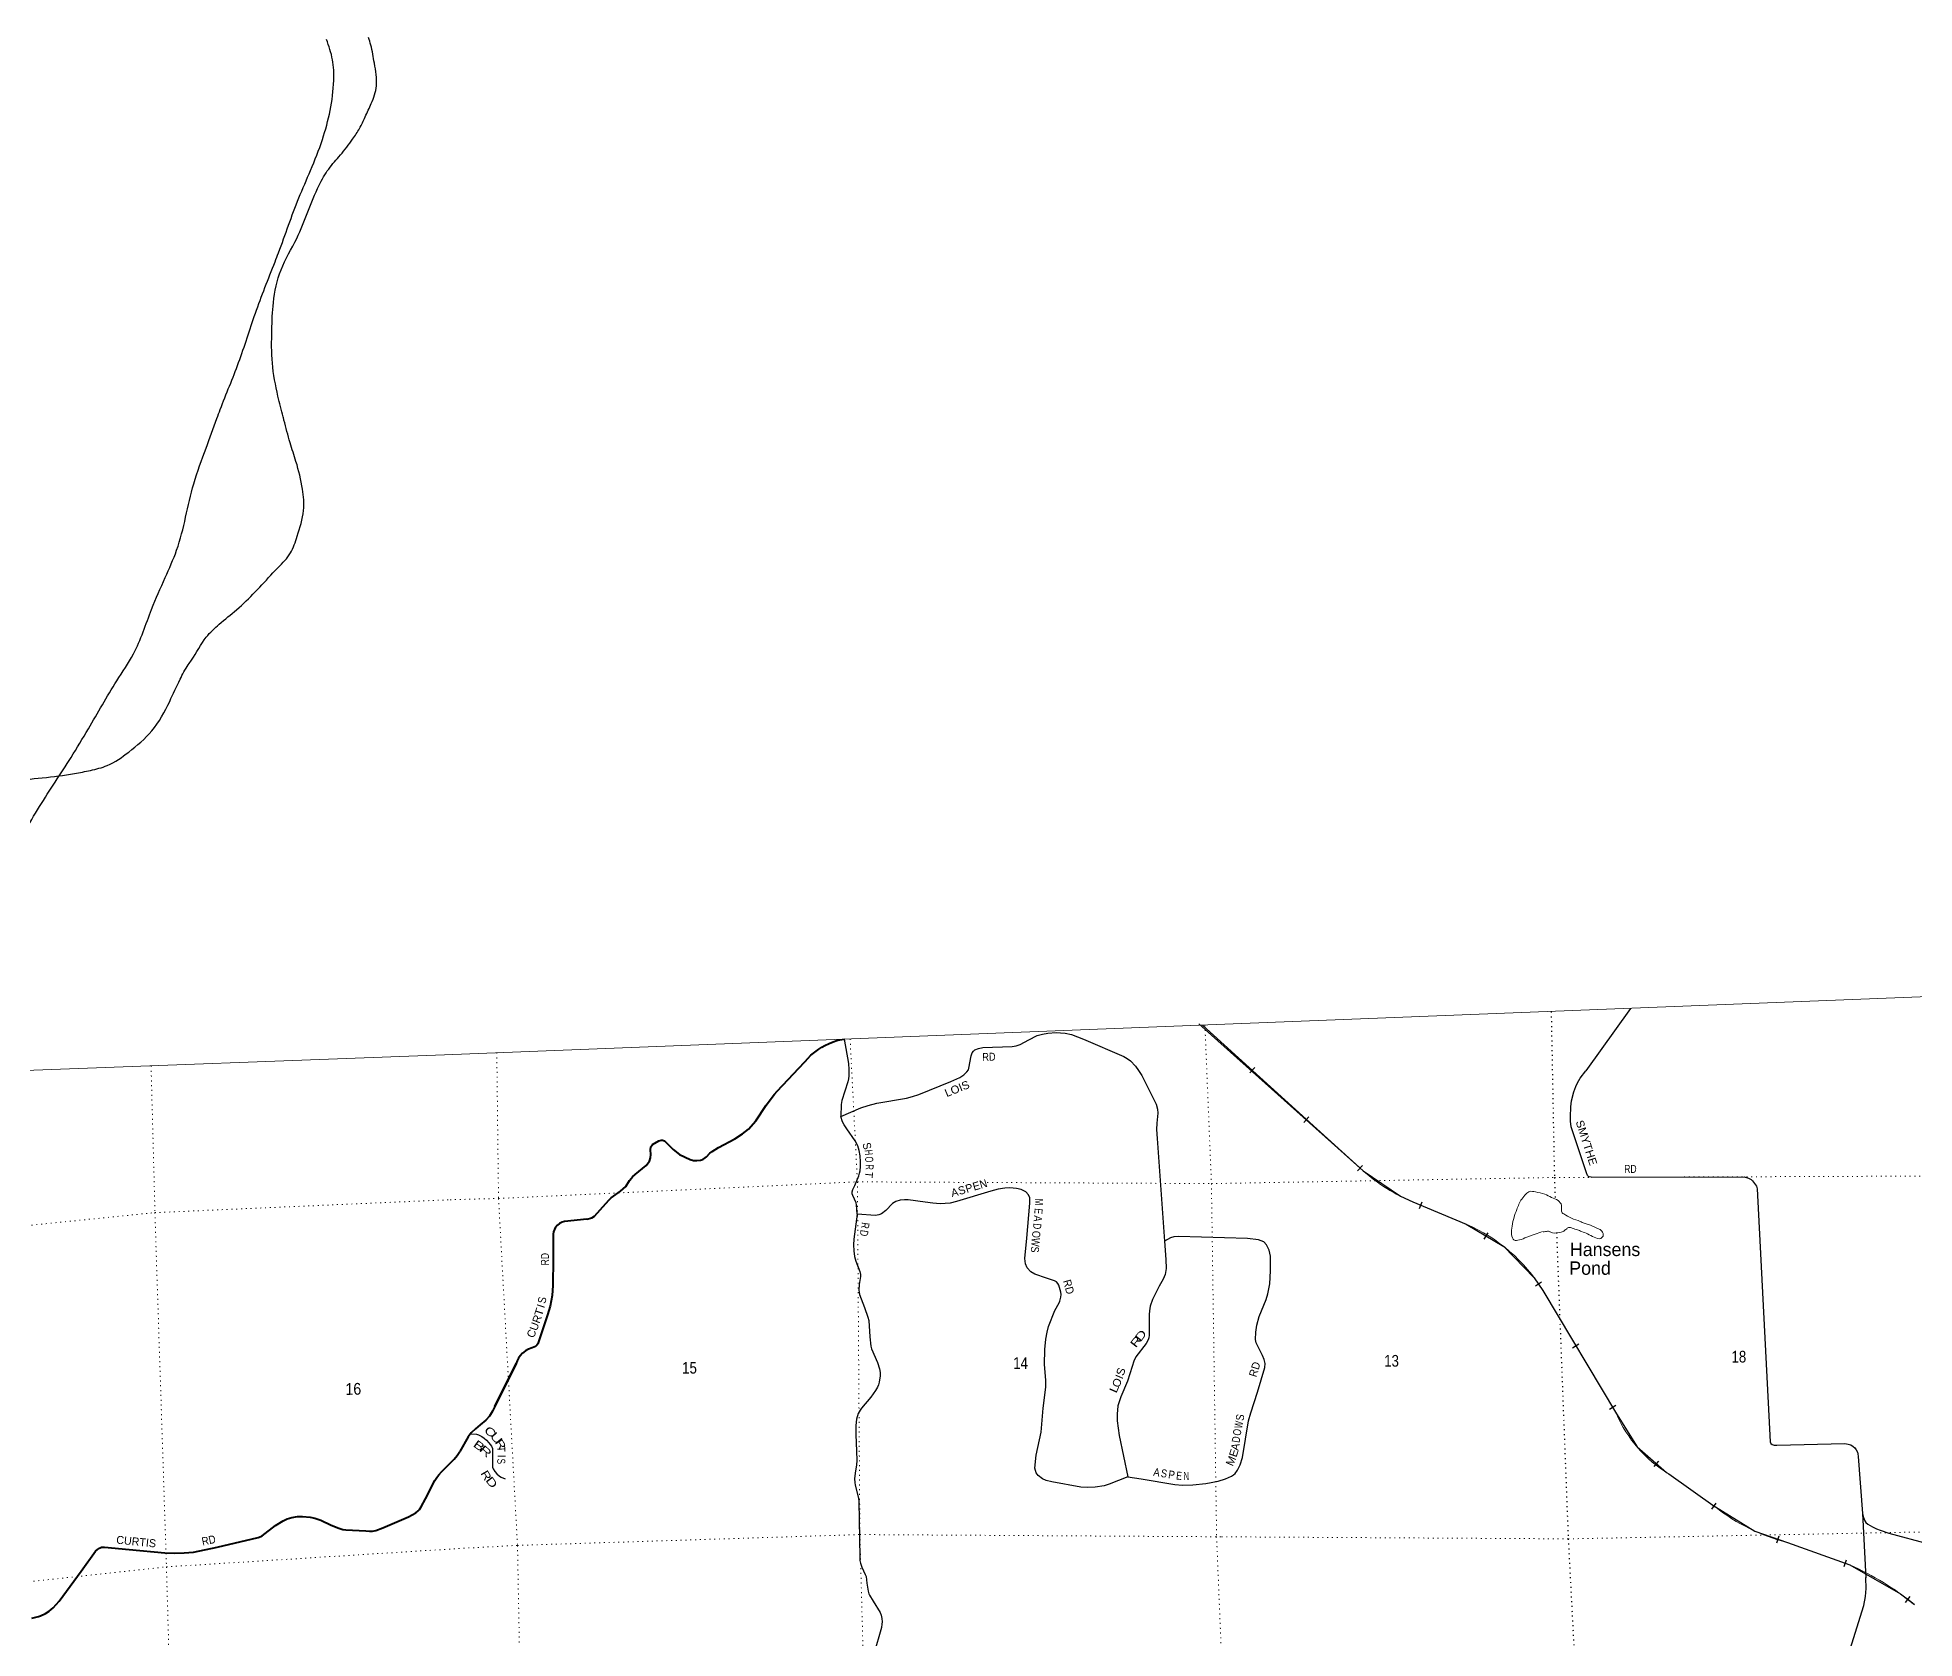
# Model space of a CAD drawing. Header units: feet. Extents: x 745759 to 1002271, y -170898 to 32007.
# Drawn here: x 863891 to 892041, y 8004 to 32007 of the extents above; entities that cross this region are included whole.
import ezdxf
from ezdxf.enums import TextEntityAlignment as Align

# ---------------------------------------------------------------- set-up
doc = ezdxf.new("R2010")
doc.units = ezdxf.units.FT
doc.header["$LTSCALE"] = 48
doc.linetypes.add('DOTTED', pattern=[1.5, 0.3, -1.2])
for name, color, linetype, lineweight in [('26', 7, 'Continuous', 40), ('29', 7, 'Continuous', 25), ('34', 7, 'Continuous', 13), ('39', 7, 'Continuous', 13), ('4', 7, 'Continuous', 13), ('6', 7, 'DOTTED', 25), ('7', 7, 'DOTTED', 13)]:
    doc.layers.add(name, color=color, linetype=linetype, lineweight=lineweight)
for name, color, linetype in [('27', 7, 'Continuous'), ('30', 7, 'Continuous'), ('41', 7, 'Continuous')]:
    doc.layers.add(name, color=color, linetype=linetype)

msp = doc.modelspace()

# ---------------------------------------------------------------- linework, layer by layer
at = {"layer": '26'}
msp.add_line((870749.54, 11481.41), (871067.71, 12125.68), dxfattribs=at)
for points in [[(875403.83, 16653.9), (875444.94, 16701.49), (875490.3, 16747.61), (875526.15, 16779.08), (875566.39, 16810.56), (875606.63, 16840.57), (875651.26, 16869.12), (875697.35, 16894.74), (875764.66, 16926.22), (875823.92, 16948.91), (875878.79, 16966.48), (875922.69, 16977.46), (875986.76, 16987.61)], [(874984.9, 16211.36), (875396.12, 16645.52), (875403.83, 16653.9)], [(872127.65, 14288.69), (872205.3, 14311.48), (872245.7, 14335.74), (872330.55, 14428.72), (872459.85, 14574.27), (872496.21, 14610.66), (872633.59, 14711.73), (872714.4, 14780.46), (872770.97, 14869.4), (872799.25, 14905.79), (872816.42, 14926), (872855.82, 14958.35), (873017.44, 15095.81), (873066.93, 15160.49), (873086.13, 15209.01), (873090.17, 15257.53), (873082.09, 15330.3), (873090.17, 15374.77), (873103.3, 15397), (873114.41, 15411.16), (873207.34, 15463.72), (873242.7, 15475.84), (873263.91, 15475.84), (873296.23, 15463.72), (873421.49, 15334.34), (873518.46, 15261.57), (873680.08, 15184.75), (873729.58, 15170.6), (873781.09, 15168.58), (873834.63, 15174.64), (873869.98, 15184.75), (873905.34, 15209.01), (873922.51, 15225.18), (873975.04, 15281.78), (874008.37, 15306.04), (874104.33, 15362.64), (874346.76, 15496.06), (874463.94, 15568.83), (874552.83, 15637.56), (874661.92, 15766.94), (874819.5, 16001.43), (874942.73, 16163.14), (874984.9, 16211.36)], [(872127.65, 14288.69), (871791.72, 14252.72), (871758.61, 14243.31), (871720.81, 14224.39), (871688.22, 14200.26), (871653.02, 14157.87), (871628.25, 14100.48), (871623.04, 14067.22), (871625.75, 14006.21), (871626.24, 13695.55), (871617.4, 13294.67), (871607.3, 13147.1), (871580.03, 12983.32), (871540.63, 12853.99), (871402.77, 12451.87), (871391.7, 12423.13), (871378.02, 12402.26), (871359.11, 12383.34), (871334.67, 12369.32), (871309.89, 12359.37), (871254.27, 12340.99), (871208.23, 12315.18), (871165.21, 12281.59), (871128.72, 12241.8), (871103.62, 12206.58), (871084.07, 12167.13), (871067.71, 12125.68), (870749.54, 11481.41), (870715.16, 11408.97), (870668.23, 11337.88), (870614.14, 11278.53), (870529.17, 11206.23), (870457.06, 11148.1), (870394.49, 11087.45), (870347.18, 11027.42), (870224.66, 10804.46)], [(863804.14, 8308.61), (863904.3, 8331.36), (863934.38, 8341.39), (864012.58, 8377.5), (864062.94, 8410.31), (864124.86, 8463.78), (864213.07, 8563.99), (864542.92, 9014.52), (864760.83, 9311.5), (864791.56, 9338.56), (864817.63, 9356.61), (864851.72, 9370.66), (864893.21, 9372.43), (865267.05, 9335.53), (865799.65, 9287.13), (865947.52, 9284.38), (866091.89, 9286.39), (866231.58, 9296.78), (866586.93, 9370.63), (867197.73, 9515.12), (867237.83, 9531.17), (867261.37, 9544.38), (867459.71, 9698.23), (867572.69, 9765.91), (867634.84, 9796.01), (867706.4, 9816), (867787.23, 9830.12), (867865.43, 9830.12), (867980.74, 9822.1), (868050, 9807.2), (868139.14, 9777.96), (868293.49, 9703.33), (868409.83, 9657.57), (868471.99, 9639.52), (868512.74, 9631.6), (868816.88, 9615.44), (868870.02, 9613.44), (868884.56, 9612.44), (868912.13, 9613.44), (868962.25, 9623.47), (869067.16, 9661.86), (869454.32, 9826.49), (869565.31, 9889.32), (869598.4, 9917.41), (869618.66, 9937.91), (869645.51, 9975.6), (869710.51, 10095.4), (869850.12, 10373.96), (869879.11, 10416.99), (869910.69, 10459.12), (869952.11, 10505.3), (870140.29, 10691.36), (870184.4, 10745.03), (870224.66, 10804.46)]]:
    msp.add_lwpolyline(points, dxfattribs=at)
at = {"layer": '29'}
for p, q in [((887779.75, 17448.26), (887111.37, 16513.99)), ((887190.51, 14918.25), (889488.54, 14924.41)), ((889684.25, 14745.83), (889876.9, 10950.28)), ((891196.19, 10733.06), (891260.8, 9876.4))]:
    msp.add_line(p, q, dxfattribs=at)
for points in [[(875939.25, 15830.94), (876237.33, 15961.28), (876347.73, 15996.63), (876480.2, 16027.55), (876921.78, 16102.66), (877014.52, 16126.96), (877107.25, 16160.1), (877588.58, 16354.49), (877721.06, 16416.35), (877782.87, 16456.11), (877829.25, 16498.09), (877851.33, 16531.23), (877857.94, 16553.31), (877893.27, 16738.87), (877908.73, 16783.07), (877928.6, 16809.58), (877950.68, 16827.24), (878003.67, 16849.34), (878069.9, 16862.58), (878507.07, 16880.25), (878568.9, 16889.1), (878626.3, 16906.76), (878758.78, 16977.45), (878884.64, 17043.73), (878961.9, 17065.82), (879043.61, 17081.28), (879169.45, 17087.91), (879231.29, 17085.7), (879301.94, 17079.08), (879399.07, 17056.98), (879580.12, 16990.71), (880180.68, 16730.04)], [(875986.76, 16987.61), (876051.85, 16621.79), (876058.48, 16533.42), (876056.27, 16438.44), (876051.85, 16396.47), (876045.23, 16347.86), (875954.7, 16071.73), (875943.67, 16007.66), (875939.25, 15830.94)], [(880180.68, 16730.04), (880233.13, 16700.83), (880283.3, 16662.59), (880359.74, 16583.72), (880405.13, 16521.58), (880455.29, 16445.1), (880593.84, 16163.07), (880665.5, 16014.89), (880689.4, 15940.79), (880694.17, 15881.04), (880677.45, 15728.08), (880675.06, 15632.48), (880684.61, 15498.64), (880794.5, 13959.44)], [(887190.51, 14918.25), (887164.47, 14923.05), (887150.11, 14929.67), (887137.97, 14947.35), (887123.61, 14982.68), (886893.99, 15676.34), (886882.96, 15758.09), (886880.74, 15826.56), (886887.37, 15974.58), (886898.4, 16065.14), (886931.54, 16201.01), (886960.22, 16281.63), (886986.74, 16335.77), (887026.46, 16405.34), (887111.37, 16513.99)], [(876185.33, 14363.92), (876173.33, 14504.41), (876166.69, 14536.43), (876118.12, 14646.88), (876109.3, 14672.3), (876109.29, 14699.9), (876119.23, 14733.05), (876149.03, 14797.1), (876209.76, 14941.81), (876219.68, 14978.25), (876226.31, 15013.59), (876232.94, 15077.65), (876232.93, 15150.55), (876230.73, 15238.91), (876215.27, 15318.44), (876195.4, 15389.13), (876153.45, 15464.24), (876029.8, 15645.39), (875987.86, 15705.03), (875963.56, 15751.42), (875939.25, 15830.94)], [(889488.54, 14924.41), (889552.42, 14906.47), (889589.95, 14884.39), (889609.82, 14864.5), (889642.94, 14822.53), (889669.44, 14784.97), (889684.25, 14745.83)], [(878728.9, 14007.63), (878772.84, 14531.85), (878772.84, 14610.33), (878754.02, 14657.42), (878713.23, 14701.37), (878644.21, 14735.89), (878572.04, 14751.59), (878471.65, 14757.87), (878396.35, 14754.73), (878299.08, 14739.03), (878189.27, 14707.64), (877671.59, 14553.83), (877580.61, 14531.85), (877505.31, 14525.58), (877430.01, 14522.44), (877320.2, 14528.72), (877200.97, 14544.41), (876949.98, 14582.08), (876893.5, 14582.08), (876827.62, 14572.66), (876764.87, 14553.83), (876714.67, 14525.58), (876611.13, 14421.99), (876548.38, 14368.62), (876510.73, 14352.93), (876457.4, 14346.65), (876185.33, 14363.92)], [(876185.33, 14363.92), (876131.11, 13988.82), (876127.97, 13907.21), (876131.11, 13813.04), (876143.66, 13729.86), (876162.48, 13662.36), (876225.23, 13505.41), (876231.51, 13461.46), (876231.51, 13431.64), (876212.68, 13310.78), (876207.97, 13224.47), (876211.11, 13194.65), (876218.96, 13160.1), (876294.25, 12965.48), (876346.02, 12822.66), (876357, 12770.86), (876375.83, 12526.01), (876388.37, 12387.89), (876400.93, 12343.94), (876488.78, 12143.04), (876518.58, 12047.3), (876526.42, 11990.79), (876526.43, 11942.13), (876513.87, 11847.96), (876502.89, 11804.01), (876488.78, 11772.62), (876460.54, 11720.82), (876388.38, 11621.95), (876250.33, 11458.71), (876228.38, 11427.31), (876200.14, 11375.52), (876175.03, 11289.2), (876164.06, 11198.16), (876162.48, 11063.19), (876175.03, 10812.06)], [(880244.29, 10429.07), (879965.06, 10316.07), (879886.63, 10290.95), (879751.71, 10272.12), (879635.63, 10265.84), (879538.37, 10272.12), (879105.4, 10350.59), (879017.55, 10372.57), (878961.08, 10397.68), (878898.32, 10447.91), (878866.96, 10488.71), (878848.12, 10554.64), (878866.95, 10749.26), (878942.25, 11094.56), (878973.62, 11458.69), (879011.27, 11772.6), (879014.42, 11876.19), (878992.45, 12111.62), (878998.72, 12337.64), (879014.42, 12491.45), (879033.24, 12598.18), (879055.2, 12682.94), (879149.32, 12921.51), (879214.92, 13035.74), (879224.62, 13059.63), (879237.18, 13122.41), (879242.11, 13158.86), (879237.17, 13197.75), (879208.94, 13301.33), (879194.89, 13327.78), (879174.42, 13348.43), (879143.06, 13367.25), (879023.82, 13404.93), (878848.12, 13467.71), (878788.52, 13502.24), (878735.18, 13561.88), (878706.95, 13621.52), (878697.53, 13700), (878728.9, 14007.63)], [(880794.5, 13959.44), (880815.31, 13687.43), (880818.45, 13549.31), (880802.76, 13461.42), (880771.39, 13389.22), (880714.91, 13285.63), (880614.51, 13084.73), (880580, 12984.28), (880567.45, 12915.22), (880564.31, 12858.72), (880564.31, 12551.09), (880558.04, 12513.41), (880548.63, 12482.02), (880520.39, 12425.52), (880363.52, 12224.62), (880332.15, 12158.7), (880307.04, 12080.22), (880238.02, 11860.49), (880137.62, 11628.2), (880093.7, 11490.08), (880081.15, 11364.51), (880084.29, 11267.2), (880112.52, 11044.33), (880244.29, 10429.07)], [(880244.29, 10429.07), (880441.97, 10394.54), (880950.24, 10312.92), (881063.17, 10303.51), (881220.06, 10306.65), (881411.43, 10325.48), (881596.55, 10363.15), (881706.35, 10397.68), (881797.35, 10438.49), (881825.9, 10457.46), (881850.7, 10478.63), (881888.36, 10528.85), (881925.97, 10608), (881960.5, 10714.73), (882051.47, 11264.06), (882086, 11386.49), (882186.39, 11694.12), (882299.34, 12064.54), (882302.47, 12127.31), (882289.93, 12183.81), (882261.69, 12246.6), (882167.57, 12434.95), (882158.15, 12488.31), (882161.29, 12598.18), (882176.98, 12701.77), (882211.49, 12830.47), (882318.17, 13087.88), (882343.26, 13172.63), (882374.64, 13320.17), (882380.91, 13514.79), (882380.92, 13734.53), (882362.09, 13825.56), (882324.44, 13904.04), (882280.51, 13947.99), (882205.22, 13979.38), (882035.8, 13998.21), (881000.43, 14029.6), (880934.54, 14023.32), (880881.21, 14010.77), (880793.36, 13960.55)], [(870383.81, 11073.34), (870475.76, 11064.87), (870504.46, 11057.14), (870551.93, 11033.95), (870590.57, 11006.33), (870624.79, 10976.51), (870661.23, 10935.64), (870697.65, 10884.83), (870712.01, 10850.59), (870714.22, 10831.81), (870716.42, 10797.58), (870714.22, 10716.94), (870712.01, 10604.28), (870715.32, 10573.36), (870726.36, 10544.64), (870751.75, 10504.87), (870779.35, 10472.84), (870820.2, 10436.39), (870845.58, 10420.93), (870901.89, 10396.63)], [(876175.03, 10812.06), (876178.18, 10672.36), (876173.49, 10604.86), (876153.08, 10484.01), (876145.25, 10396.11), (876146.82, 10339.61), (876153.08, 10301.94), (876203.28, 10107.31), (876208, 10061.8), (876222.11, 9215.81), (876225.25, 9171.87), (876233.1, 9132.63), (876253.48, 9071.41), (876303.68, 8964.68), (876316.24, 8930.15), (876328.78, 8832.83), (876347.61, 8710.42), (876357.03, 8674.32), (876366.43, 8650.76), (876422.91, 8562.87), (876529.58, 8393.36), (876542.14, 8352.55), (876551.56, 8303.89), (876556.26, 8255.24), (876554.68, 8217.57), (876546.85, 8167.34), (876435.46, 7765.53)], [(889876.9, 10950.28), (889888.06, 10925.67), (889907.92, 10910.2), (889938.84, 10903.57), (889978.57, 10903.57), (890994.24, 10925.66), (891048.35, 10919.03), (891084.77, 10905.78), (891121.21, 10881.47), (891144.38, 10859.39), (891166.48, 10831.77), (891186.33, 10795.32), (891190.77, 10771.02), (891196.19, 10733.06)], [(891260.8, 9876.4), (891310.04, 8913.87), (891309.96, 8915.89)], [(891260.8, 9876.4), (891274.68, 9815.56), (891294.55, 9769.17), (891313.32, 9742.66), (891343.12, 9716.15), (891374.04, 9696.27), (891409.36, 9676.38), (891470.09, 9648.77), (891526.39, 9626.68), (891656.66, 9583.6), (892252.82, 9420.12)], [(891075.95, 7843.91), (891279.08, 8497.82), (891305.58, 8634.79), (891314.41, 8754.08), (891310.04, 8913.87)]]:
    msp.add_lwpolyline(points, dxfattribs=at)
at = {"layer": '34'}
for p, q in [((881309.35, 17220.52), (883771.93, 15015.75)), ((884517.58, 14547.46), (885318.15, 14214.54)), ((886465.49, 13221.75), (887571.09, 11369.87)), ((890135.13, 9443.56), (891072.78, 9106.06))]:
    msp.add_line(p, q, dxfattribs=at)
at = {"layer": '34', "lineweight": 25}
for p, q in [((882075.07, 16483.49), (882148.85, 16565.89)), ((882882.26, 15740.47), (882956.04, 15822.88)), ((883689.46, 15014.27), (883763.24, 15096.68)), ((884616.23, 14448.49), (884658.7, 14550.63)), ((885588.69, 13988.81), (885645.12, 14083.94)), ((886355.21, 13289.46), (886446.87, 13351.36)), ((886913.5, 12361.88), (887008.47, 12418.58)), ((887465.36, 11442.59), (887560.34, 11499.29)), ((888135, 10579.9), (888207.59, 10663.36)), ((889003.2, 9943.07), (889067.4, 10033.14)), ((889975.36, 9439.58), (890011.6, 9544.08)), ((890985.05, 9080.78), (891022.51, 9184.85)), ((891907.44, 8544.23), (891974.21, 8632.42))]:
    msp.add_line(p, q, dxfattribs=at)
msp.add_lwpolyline([(881363.99, 17196.93), (881366.09, 17195.02), (883772.61, 15016.62), (884331.81, 14634.66), (884518.02, 14548.47), (885318.64, 14215.53), (885881.45, 13881.66), (886337.87, 13412.7), (886466.42, 13222.34), (887572.03, 11370.44), (887882.26, 10875.56), (888322.9, 10492.29), (888354.89, 10472.27), (889051.08, 9975.98), (889057.07, 9976.22), (889649.08, 9613.27), (890135.5, 9444.6), (891073.24, 9107.06), (891830.49, 8674.27), (892041.52, 8514.47)], dxfattribs=at)
at = {"layer": '34'}
msp.add_lwpolyline([(888354.28, 10471.36), (889050.75, 9974.87), (889056.78, 9975.11)], dxfattribs=at)
for centre, radius, start, end in [((885544.54, 17010.45), 2668.51, 228.37388, 247.36607), ((884340.33, 11925.13), 2489.49, 31.38857, 66.87235), ((889392.41, 12166.84), 1988.05, 203.63313, 238.52121), ((890806.09, 12164.32), 2802.27, 231.37308, 256.14687), ((889270.99, 5074.86), 4415.55, 51.14871, 65.91726)]:
    msp.add_arc(centre, radius, start, end, dxfattribs=at)
at = {"layer": '34', "lineweight": 25}
for points in [[(866580.82, 26295.86), (866630.81, 26430.14), (866906.84, 27133.08), (867157.72, 27872.07), (867452.51, 28643.55), (867505.21, 28780.56), (867810.85, 29602.67), (867985.08, 30013.62), (868163.26, 30477.99), (868278.65, 30910.88), (868333.33, 31363.4), (868314.55, 31674.87), (868223.88, 31978.85)], [(867574.33, 26319.37), (867496.94, 26629.4), (867413.3, 27124.83), (867404.68, 27618.47), (867427.68, 28033.11), (867542.32, 28524.25), (867778.23, 28996.17), (868113.66, 29792.55), (868257.22, 30034.6), (868433.6, 30246.87), (868616.31, 30483.48), (868719.82, 30643.53), (868803.78, 30816.11), (868896.5, 31017.8), (868974.22, 31282.63), (868942.4, 31621.08), (868889.71, 31894.19), (868854.42, 32006.65)], [(865804.45, 23910.23), (865976.83, 24320.04), (866233.52, 25316.47), (866418.48, 25851.72), (866580.82, 26295.86)], [(867420.26, 23980.29), (867497.56, 24060.65), (867685.43, 24278.59), (867784.1, 24530.4), (867881.04, 24916.49), (867865.83, 25234.31), (867767, 25650.01), (867679, 25930.43), (867586.97, 26271.08), (867574.33, 26319.37)], [(858676.53, 16326.33), (858818.7, 16686.4), (859059.46, 17488.89), (859149.91, 17825.79), (859351.25, 18170.76), (859689.43, 18554.27), (859994.8, 18871.99), (860997.96, 19937.99), (861143.33, 20063.92), (861359, 20205.29), (861806.6, 20384.25), (862326.85, 20571.95), (862699.7, 20708.27), (862917, 20787.99), (863139.41, 20835.19), (863474.01, 20865.62), (864446.84, 20972.8), (864684.06, 21018.49), (864936.68, 21092.3), (865259.21, 21294.31), (865604.74, 21611.36), (865872.5, 22053.01), (866028.9, 22385.3), (866151.78, 22603.07), (866199.88, 22671.16), (866422.28, 23017.47), (866613.83, 23209.11), (866876.25, 23428.61), (867421.13, 23980.33)], [(859467.13, 16379.23), (859925.99, 16894.74), (860214.76, 17186.77), (860483.85, 17407.49), (860794.67, 17590.25), (861138.01, 17733.7), (861595.67, 17896.88), (862183.29, 18076.48), (862438.08, 18194.1), (862690.5, 18396.01), (862964.72, 18822.13), (863226.71, 19290.21), (863461.21, 19693.48), (863920.45, 20476.58), (864393.27, 21212.18), (864653.24, 21642.51), (865079.93, 22361.29), (865329.2, 22764.49), (865601.36, 23433.35), (865805.63, 23910.28)]]:
    msp.add_spline(points, degree=3, dxfattribs=at)
at = {"layer": '39'}
msp.add_spline([(886464.05, 14103.31), (886225.9, 14019.08), (886034.26, 13979.09), (886005.77, 14185.73), (886076.22, 14434.7), (886150.42, 14591.01), (886217.75, 14668.37), (886268.62, 14704.71), (886357.45, 14698.2), (886497.76, 14663.5), (886596.26, 14617.03), (886694.85, 14568.55), (886748.11, 14496.05), (886756.53, 14387.45), (886781.46, 14368.27), (886896.78, 14304.32), (887027.53, 14257.14), (887085.02, 14229.19), (887150.15, 14211.64), (887277.2, 14156.23), (887340.97, 14122.48), (887373.72, 14059.24), (887359.27, 14018.31), (887337.82, 14001.31), (887238.44, 14019.5), (887137.85, 14067.9), (887047.7, 14106.64), (886986.43, 14128.38), (886906.83, 14155.44), (886862.13, 14165.74), (886824.67, 14146.08), (886783.77, 14112.15), (886724.29, 14089.58), (886579.02, 14097.86), (886564.62, 14105.35), (886508.35, 14103.08), (886470.25, 14099.53)], degree=3, dxfattribs=at)
at = {"layer": '4'}
msp.add_lwpolyline([(745759.19, 12310.89), (776820.48, 13358.05), (807880.31, 14447.96), (838938.61, 15580.58), (869995.32, 16755.93), (901050.39, 17973.99), (932103.74, 19234.78), (963155.34, 20538.27), (994205.12, 21881.75), (1002271.19, -161246.56), (970969.51, -162603.69), (939665.99, -163917.76), (908360.69, -165188.77), (877053.68, -166416.71), (845745, -167601.59), (814434.73, -168743.41), (783122.91, -169842.15), (751809.62, -170897.82)], close=True, dxfattribs=at)
msp.add_lwpolyline([(745759.19, 12310.89), (776820.48, 13358.05), (807880.31, 14447.96), (838938.61, 15580.58), (869995.32, 16755.93), (901050.39, 17973.99), (932103.74, 19234.78), (963155.34, 20538.27), (994205.12, 21881.75), (1002271.19, -161246.56), (970969.51, -162603.69), (939665.99, -163917.76), (908360.69, -165188.77), (877053.68, -166416.71), (845745, -167601.59), (814434.73, -168743.41), (783122.91, -169842.15), (751809.62, -170897.82)], close=True, dxfattribs=at)
at = {"layer": '6'}
for points in [[(886592.08, 17401.58), (886640.56, 14915.38), (886653.39, 14579.6)], [(886672.12, 14089.76), (886847.68, 9496.8), (887127.26, 4177.97), (887281.36, -1174.15), (887531.09, -6601.11), (887679.24, -11955.49), (887866.34, -17227.6), (888023.03, -22593.74), (888211.62, -27952.55), (888232.42, -28421)]]:
    msp.add_lwpolyline(points, dxfattribs=at)
at = {"layer": '7'}
for p, q in [((865593.3, 16586.74), (865652.09, 14388.01)), ((860363.23, 13851.48), (865650.96, 14388.1)), ((865648.23, 14388.04), (870078.9, 14581.83)), ((865650.94, 14389.54), (865824.22, 9077.66)), ((865823.17, 9076.57), (870280.46, 9356.21)), ((860537.29, 8504.67), (865824.15, 9076.6)), ((865824.29, 9075.23), (865972.17, 3802.06))]:
    msp.add_line(p, q, dxfattribs=at)
for points in [[(881399.13, 17198.53), (881496.91, 14823.28), (881574.13, 9530.6), (881795.88, 4098.49), (881989.88, -1294.4), (882188.53, -6802.09), (882245.34, -12137.95), (882298.35, -13485.61)], [(876077.55, 16991.11), (876187.43, 14849.58), (876224.21, 9561.33), (876373.64, 4075.86), (876664.59, -1431.87), (876636.74, -3019.69), (876878.01, -6949.33), (876918.1, -12269.73), (877112.32, -17618.22), (877325.71, -23042.6), (877544.28, -28396.16), (877555.14, -28837.86)], [(870778.6, 16786.14), (870804.54, 14600.57), (871089.44, 9398.97), (871188.33, 4018.4), (871236.34, -1697.1), (871520.35, -7175.13), (871545.47, -12473.94), (871749.06, -17839.8)], [(878134.81, 14839.93), (881496.91, 14823.28), (886640.56, 14915.38), (892316.53, 14936.11), (897665.64, 15224.11), (901154.85, 15362.18)], [(870078.9, 14581.83), (870804.54, 14600.57), (876187.43, 14849.58), (877842.9, 14841.38)], [(870280.46, 9356.21), (871089.44, 9398.97), (876224.21, 9561.33), (881648.43, 9527.81), (886847.68, 9496.8), (892572.32, 9608.26), (897889.73, 9933.31), (901369.63, 10015.19)]]:
    msp.add_lwpolyline(points, dxfattribs=at)

# ---------------------------------------------------------------- texts
at = {"layer": '27'}
for rotation, width, p in [(90.09, 0.8, (871561.03, 13597.62)), (11.74, 0.9, (866367.2, 9396.46))]:
    msp.add_text('RD', height=120, rotation=rotation, dxfattribs=dict(at, width=width)).set_placement(p)
for s, rotation, width, p in [('T', 72.101, 1.2, (871470.43, 12877.98)), ('S', 78.785, 0.9, (871516.74, 13064.3))]:
    msp.add_text(s, height=120, rotation=rotation, dxfattribs=dict(at, width=width)).set_placement(p, align=Align.CENTER)
for s, rotation, p in [('I', 72.101, (871496.18, 12969.53)), ('U', 70.161, (871399.02, 12660.95)), ('R', 69.161, (871438.23, 12771.74)), ('C', 71.161, (871355.63, 12555.43)), ('CURTIS', 354.285, (865364.54, 9396.63))]:
    msp.add_text(s, height=120, rotation=rotation, dxfattribs=at).set_placement(p, align=Align.CENTER)
at = {"layer": '30'}
for s, rotation, width, p in [('RD', 2.315, 0.85, (878064.01, 16660.27)), ('LOIS', 21.992, 1.05, (877526.05, 16118.64)), ('SMYTHE', 287.796, 1.05, (886958.05, 15751.53)), ('RD', 0.209, 0.8, (887688.29, 14983.21)), ('RD', 285.245, 0.95, (879269.2, 13365.34))]:
    msp.add_text(s, height=120, rotation=rotation, dxfattribs=dict(at, width=width)).set_placement(p)
for s, rotation, width, p in [('S', 283.184, 0.95, (876273.45, 15374.37)), ('H', 275.7, 0.7, (876296.74, 15285.02)), ('O', 271.426, 0.65, (876303.95, 15183.91)), ('T', 263.374, 0.95, (876299.59, 14963.72)), ('R', 270.008, 0.65, (876308.64, 15070.01)), ('N', 16.547, 0.95, (878092.81, 14762.44)), ('E', 265.209, 0.8, (878843.27, 14414.34)), ('M', 270, 0.65, (878852.84, 14547.61)), ('D', 261.775, 0.8, (876228.78, 14089.4)), ('R', 261.775, 0.8, (876245.14, 14202.61)), ('OWS', 265.209, 0.85, (878800.25, 13957.36)), ('D', 265.209, 0.75, (878824.28, 14187.79)), ('A', 265.209, 0.85, (878833.99, 14303.65)), ('R', 52.016, 1.45, (880413.24, 12418.29)), ('D', 52.016, 1.45, (880483.64, 12508.45)), ('D', 73.042, 0.95, (882219.19, 12075.96)), ('O', 66.625, 1.05, (880135.34, 11814.06)), ('S', 72.562, 1.05, (880195.14, 11986.5)), ('R', 73.042, 0.95, (882185.83, 11966.54)), ('L', 66.625, 1.35, (880093.03, 11726.66)), ('W', 80.597, 0.7, (881964.92, 11199.1)), ('S', 80.597, 0.9, (881984.83, 11307.95)), ('C', 324.443, 1.4, (870644.18, 11053.25)), ('U', 311.72, 1.55, (870726.67, 10967.51)), ('R', 302.22, 1.3, (870785.64, 10881.23)), ('D', 80.597, 0.8, (881925.76, 10976.99)), ('O', 80.597, 0.8, (881941.9, 11085.98)), ('B', 324.443, 1.5, (870478.21, 10844.23)), ('R', 318.22, 1.55, (870571.43, 10764.9)), ('T', 272.937, 0.9, (870785.78, 10839.86)), ('M', 66.58, 1.05, (881843.5, 10641.21)), ('E', 72.072, 1.05, (881887.93, 10766.23)), ('R', 300.712, 1.25, (870567.48, 10417.64)), ('D', 307.712, 1.45, (870654.45, 10306.83)), ('S', 272.027, 0.75, (870785.4, 10657.7)), ('A', 350.877, 0.9, (880666.59, 10436.21)), ('S', 350.877, 0.85, (880776.64, 10419.27)), ('P', 350.877, 0.9, (880890.02, 10399.63)), ('E', 353.877, 0.8, (881005.4, 10383.75)), ('N', 1.237, 0.65, (881121.71, 10379.01))]:
    msp.add_text(s, height=120, rotation=rotation, dxfattribs=dict(at, width=width)).set_placement(p, align=Align.CENTER)
for s, rotation, p in [('A', 13.582, (877658.73, 14633.02)), ('S', 16.547, (877768.86, 14666.18)), ('P', 16.547, (877878.95, 14698.9)), ('E', 16.547, (877988.16, 14731.34)), ('I', 66.625, (880169.55, 11903.71)), ('I', 268.876, (870789.41, 10737.9)), ('A', 77.597, (881912.29, 10865.24))]:
    msp.add_text(s, height=120, rotation=rotation, dxfattribs=at).set_placement(p, align=Align.CENTER)
at = {"layer": '41'}
for s, p in [('Hansens', (886872.76, 13736.74)), ('Pond', (886863.24, 13456.11))]:
    msp.add_text(s, height=200, dxfattribs=at).set_placement(p)
at = {"layer": '7', "width": 0.85}
for s, p in [('15', (873558.46, 11974.93)), ('14', (878523.32, 12045.79)), ('13', (884087.8, 12078.64)), ('18', (889296.68, 12141.02))]:
    msp.add_text(s, height=175, dxfattribs=at).set_placement(p)
at = {"layer": '7', "width": 0.9}
msp.add_text('16', height=176, rotation=1.035, dxfattribs=at).set_placement((868510.97, 11655.12))

doc.saveas('drawing.dxf')
